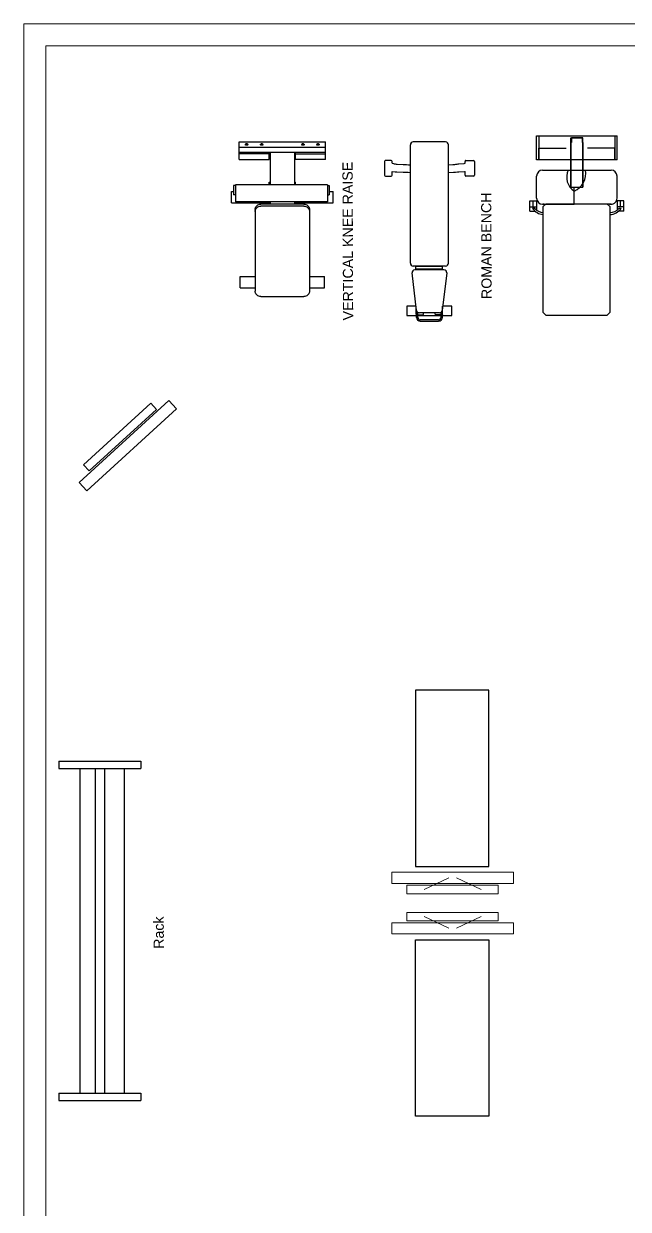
# Model space of a CAD drawing. Header units: millimetres. Extents: x 217.8 to 250.3, y 155.3 to 171.1.
# Drawn here: x 217.76 to 221.87, y 163.03 to 171.1 of the extents above; entities that cross this region are included whole.
import ezdxf

# ---------------------------------------------------------------- set-up
doc = ezdxf.new("R2010")
doc.units = ezdxf.units.MM
doc.layers.add('ARREDI_attrezzature', color=175, linetype='Continuous')
for name, color, linetype, lineweight in [('ATTREZZI', 175, 'Continuous', 0), ('MURATURA_sezioni', 5, 'Continuous', 18), ('TESTO', 253, 'Continuous', 25)]:
    doc.layers.add(name, color=color, linetype=linetype, lineweight=lineweight)
doc.styles.get("Standard").update_dxf_attribs({"font": 'ARIAL.TTF'})

msp = doc.modelspace()

# ---------------------------------------------------------------- linework, layer by layer
at = {"layer": 'ARREDI_attrezzature'}
for p, q in [((219.2251, 170.3001), (219.8127, 170.3001)), ((219.2251, 170.2283), (219.2251, 170.3001)), ((219.2251, 170.2631), (219.8127, 170.2631)), ((219.268, 170.2821), (219.2683, 170.2828)), ((219.268, 170.2813), (219.268, 170.2821)), ((219.268, 170.2817), (219.268, 170.2808)), ((219.2682, 170.2806), (219.268, 170.2813)), ((219.268, 170.2805), (219.268, 170.2813)), ((219.2682, 170.2798), (219.268, 170.2805)), ((219.2687, 170.2799), (219.2682, 170.2806)), ((219.2687, 170.2791), (219.2682, 170.2798)), ((219.2683, 170.2828), (219.2688, 170.2835)), ((219.2694, 170.2793), (219.2687, 170.2799)), ((219.2694, 170.2785), (219.2687, 170.2791)), ((219.2704, 170.2787), (219.2694, 170.2793)), ((219.2704, 170.2779), (219.2694, 170.2785)), ((219.2715, 170.2782), (219.2704, 170.2787)), ((219.2715, 170.2774), (219.2704, 170.2779)), ((219.2728, 170.2779), (219.2715, 170.2782)), ((219.2727, 170.277), (219.2715, 170.2774)), ((219.2717, 170.2852), (219.2718, 170.2857)), ((219.2718, 170.2848), (219.2717, 170.2852)), ((219.2718, 170.2857), (219.272, 170.286)), ((219.272, 170.2844), (219.2718, 170.2848)), ((219.272, 170.286), (219.2723, 170.2864)), ((219.2723, 170.2841), (219.272, 170.2844)), ((219.2723, 170.2864), (219.2731, 170.2869)), ((219.2728, 170.2837), (219.2723, 170.2841)), ((219.2741, 170.2768), (219.2727, 170.277)), ((219.2734, 170.2834), (219.2728, 170.2837)), ((219.2741, 170.2776), (219.2728, 170.2779)), ((219.2731, 170.2869), (219.274, 170.2873)), ((219.274, 170.2832), (219.2734, 170.2834)), ((219.274, 170.2873), (219.2752, 170.2875)), ((219.274, 170.2859), (219.2764, 170.2866)), ((219.274, 170.2846), (219.274, 170.2859)), ((219.2764, 170.2839), (219.274, 170.2846)), ((219.2748, 170.283), (219.274, 170.2832)), ((219.2756, 170.2775), (219.2741, 170.2776)), ((219.2755, 170.2767), (219.2741, 170.2768)), ((219.2756, 170.2829), (219.2748, 170.283)), ((219.2752, 170.2875), (219.2764, 170.2876)), ((219.277, 170.2766), (219.2755, 170.2767)), ((219.2764, 170.2829), (219.2756, 170.2829)), ((219.277, 170.2775), (219.2756, 170.2775)), ((219.2764, 170.2876), (219.2772, 170.2876)), ((219.2764, 170.2866), (219.2788, 170.2859)), ((219.2788, 170.2846), (219.2764, 170.2839)), ((219.2772, 170.2829), (219.2764, 170.2829)), ((219.2785, 170.2776), (219.277, 170.2775)), ((219.2784, 170.2768), (219.277, 170.2766)), ((219.2772, 170.2876), (219.278, 170.2874)), ((219.278, 170.283), (219.2772, 170.2829)), ((219.278, 170.2874), (219.2787, 170.2873)), ((219.2787, 170.2832), (219.278, 170.283)), ((219.2798, 170.277), (219.2784, 170.2768)), ((219.2799, 170.2778), (219.2785, 170.2776)), ((219.2787, 170.2873), (219.2794, 170.287)), ((219.2794, 170.2834), (219.2787, 170.2832)), ((219.2788, 170.2859), (219.2788, 170.2846)), ((219.2794, 170.287), (219.2799, 170.2868)), ((219.2799, 170.2837), (219.2794, 170.2834)), ((219.2811, 170.2774), (219.2798, 170.277)), ((219.2799, 170.2868), (219.2804, 170.2864)), ((219.2804, 170.2841), (219.2799, 170.2837)), ((219.2811, 170.2782), (219.2799, 170.2778)), ((219.2804, 170.2864), (219.2808, 170.286)), ((219.2808, 170.2844), (219.2804, 170.2841)), ((219.2808, 170.286), (219.281, 170.2857)), ((219.281, 170.2848), (219.2808, 170.2844)), ((219.281, 170.2857), (219.281, 170.2852)), ((219.281, 170.2852), (219.281, 170.2848)), ((219.2823, 170.2787), (219.2811, 170.2782)), ((219.2822, 170.2778), (219.2811, 170.2774)), ((219.2832, 170.2784), (219.2822, 170.2778)), ((219.2832, 170.2792), (219.2823, 170.2787)), ((219.284, 170.2799), (219.2832, 170.2792)), ((219.2839, 170.279), (219.2832, 170.2784)), ((219.2845, 170.2797), (219.2839, 170.279)), ((219.2845, 170.2806), (219.284, 170.2799)), ((219.2842, 170.2832), (219.2845, 170.2827)), ((219.2845, 170.2827), (219.2847, 170.282)), ((219.2847, 170.2813), (219.2845, 170.2806)), ((219.2847, 170.2804), (219.2845, 170.2797)), ((219.2847, 170.282), (219.2847, 170.2813)), ((219.2847, 170.2813), (219.2847, 170.2812)), ((219.2847, 170.2812), (219.2847, 170.2804)), ((219.2848, 170.2817), (219.2848, 170.2808)), ((219.3704, 170.2821), (219.3707, 170.2828)), ((219.3704, 170.2813), (219.3704, 170.2821)), ((219.3704, 170.2817), (219.3704, 170.2808)), ((219.3707, 170.2806), (219.3704, 170.2813)), ((219.3704, 170.2805), (219.3704, 170.2813)), ((219.3707, 170.2798), (219.3704, 170.2805)), ((219.3707, 170.2828), (219.3712, 170.2835)), ((219.3712, 170.2799), (219.3707, 170.2806)), ((219.3711, 170.2791), (219.3707, 170.2798)), ((219.3719, 170.2785), (219.3711, 170.2791)), ((219.3719, 170.2793), (219.3712, 170.2799)), ((219.3728, 170.2787), (219.3719, 170.2793)), ((219.3728, 170.2779), (219.3719, 170.2785)), ((219.3739, 170.2782), (219.3728, 170.2787)), ((219.3739, 170.2774), (219.3728, 170.2779)), ((219.3752, 170.2779), (219.3739, 170.2782)), ((219.3752, 170.277), (219.3739, 170.2774)), ((219.3741, 170.2852), (219.3742, 170.2857)), ((219.3742, 170.2848), (219.3741, 170.2852)), ((219.3742, 170.2857), (219.3744, 170.286)), ((219.3744, 170.2844), (219.3742, 170.2848)), ((219.3744, 170.286), (219.3747, 170.2864)), ((219.3747, 170.2841), (219.3744, 170.2844)), ((219.3747, 170.2864), (219.3755, 170.2869)), ((219.3752, 170.2837), (219.3747, 170.2841)), ((219.3758, 170.2834), (219.3752, 170.2837)), ((219.3766, 170.2776), (219.3752, 170.2779)), ((219.3765, 170.2768), (219.3752, 170.277)), ((219.3755, 170.2869), (219.3765, 170.2873)), ((219.3765, 170.2832), (219.3758, 170.2834)), ((219.3764, 170.2859), (219.3788, 170.2866)), ((219.3764, 170.2846), (219.3764, 170.2859)), ((219.3788, 170.2839), (219.3764, 170.2846)), ((219.3765, 170.2873), (219.3776, 170.2875)), ((219.3772, 170.283), (219.3765, 170.2832)), ((219.378, 170.2767), (219.3765, 170.2768)), ((219.378, 170.2775), (219.3766, 170.2776)), ((219.378, 170.2829), (219.3772, 170.283)), ((219.3776, 170.2875), (219.3788, 170.2876)), ((219.3788, 170.2829), (219.378, 170.2829)), ((219.3795, 170.2775), (219.378, 170.2775)), ((219.3794, 170.2766), (219.378, 170.2767)), ((219.3788, 170.2876), (219.3796, 170.2876)), ((219.3788, 170.2866), (219.3812, 170.2859)), ((219.3812, 170.2846), (219.3788, 170.2839)), ((219.3796, 170.2829), (219.3788, 170.2829)), ((219.3809, 170.2768), (219.3794, 170.2766)), ((219.3809, 170.2776), (219.3795, 170.2775)), ((219.3796, 170.2876), (219.3804, 170.2874)), ((219.3804, 170.283), (219.3796, 170.2829)), ((219.3804, 170.2874), (219.3811, 170.2873)), ((219.3811, 170.2832), (219.3804, 170.283)), ((219.3823, 170.2778), (219.3809, 170.2776)), ((219.3823, 170.277), (219.3809, 170.2768)), ((219.3811, 170.2873), (219.3818, 170.287)), ((219.3818, 170.2834), (219.3811, 170.2832)), ((219.3812, 170.2859), (219.3812, 170.2846)), ((219.3818, 170.287), (219.3824, 170.2868)), ((219.3824, 170.2837), (219.3818, 170.2834)), ((219.3836, 170.2782), (219.3823, 170.2778)), ((219.3835, 170.2774), (219.3823, 170.277)), ((219.3824, 170.2868), (219.3829, 170.2864)), ((219.3829, 170.2841), (219.3824, 170.2837)), ((219.3829, 170.2864), (219.3832, 170.286)), ((219.3832, 170.2844), (219.3829, 170.2841)), ((219.3832, 170.286), (219.3834, 170.2857)), ((219.3834, 170.2848), (219.3832, 170.2844)), ((219.3834, 170.2857), (219.3835, 170.2852)), ((219.3835, 170.2852), (219.3834, 170.2848)), ((219.3847, 170.2778), (219.3835, 170.2774)), ((219.3847, 170.2787), (219.3836, 170.2782)), ((219.3857, 170.2792), (219.3847, 170.2787)), ((219.3856, 170.2784), (219.3847, 170.2778)), ((219.3864, 170.279), (219.3856, 170.2784)), ((219.3864, 170.2799), (219.3857, 170.2792)), ((219.3869, 170.2806), (219.3864, 170.2799)), ((219.3869, 170.2797), (219.3864, 170.279)), ((219.3866, 170.2832), (219.3869, 170.2827)), ((219.3869, 170.2827), (219.3872, 170.282)), ((219.3872, 170.2813), (219.3869, 170.2806)), ((219.3872, 170.2804), (219.3869, 170.2797)), ((219.3872, 170.282), (219.3872, 170.2813)), ((219.3872, 170.2817), (219.3872, 170.2808)), ((219.3872, 170.2813), (219.3872, 170.2812)), ((219.3872, 170.2812), (219.3872, 170.2804)), ((219.6506, 170.2817), (219.6506, 170.2808)), ((219.6507, 170.2818), (219.6508, 170.2825)), ((219.6507, 170.281), (219.6507, 170.2818)), ((219.6507, 170.2805), (219.6507, 170.2813)), ((219.6511, 170.2803), (219.6507, 170.281)), ((219.6509, 170.2798), (219.6507, 170.2805)), ((219.6508, 170.2825), (219.6512, 170.2832)), ((219.6514, 170.2791), (219.6509, 170.2798)), ((219.6517, 170.2796), (219.6511, 170.2803)), ((219.6521, 170.2785), (219.6514, 170.2791)), ((219.6525, 170.279), (219.6517, 170.2796)), ((219.653, 170.2779), (219.6521, 170.2785)), ((219.6535, 170.2785), (219.6525, 170.279)), ((219.6542, 170.2774), (219.653, 170.2779)), ((219.6547, 170.2781), (219.6535, 170.2785)), ((219.6554, 170.277), (219.6542, 170.2774)), ((219.6544, 170.2857), (219.6547, 170.286)), ((219.6544, 170.2852), (219.6544, 170.2857)), ((219.6544, 170.2848), (219.6544, 170.2852)), ((219.6547, 170.2844), (219.6544, 170.2848)), ((219.6547, 170.286), (219.655, 170.2864)), ((219.655, 170.2841), (219.6547, 170.2844)), ((219.656, 170.2777), (219.6547, 170.2781)), ((219.655, 170.2864), (219.6555, 170.2868)), ((219.6555, 170.2837), (219.655, 170.2841)), ((219.6568, 170.2768), (219.6554, 170.277)), ((219.6555, 170.2868), (219.6564, 170.2872)), ((219.656, 170.2834), (219.6555, 170.2837)), ((219.6567, 170.2832), (219.656, 170.2834)), ((219.6574, 170.2775), (219.656, 170.2777)), ((219.6564, 170.2872), (219.6575, 170.2874)), ((219.6591, 170.2866), (219.6567, 170.2859)), ((219.6567, 170.2859), (219.6567, 170.2846)), ((219.6567, 170.2846), (219.6591, 170.2839)), ((219.6575, 170.283), (219.6567, 170.2832)), ((219.6582, 170.2767), (219.6568, 170.2768)), ((219.6589, 170.2775), (219.6574, 170.2775)), ((219.6575, 170.2874), (219.6586, 170.2876)), ((219.6582, 170.2829), (219.6575, 170.283)), ((219.6591, 170.2829), (219.6582, 170.2829)), ((219.6597, 170.2766), (219.6582, 170.2767)), ((219.6586, 170.2876), (219.6599, 170.2876)), ((219.6603, 170.2775), (219.6589, 170.2775)), ((219.6615, 170.2859), (219.6591, 170.2866)), ((219.6591, 170.2839), (219.6615, 170.2846)), ((219.6603, 170.283), (219.6591, 170.2829)), ((219.6611, 170.2768), (219.6597, 170.2766)), ((219.6599, 170.2876), (219.661, 170.2874)), ((219.6614, 170.2832), (219.6603, 170.283)), ((219.6618, 170.2777), (219.6603, 170.2775)), ((219.661, 170.2874), (219.6621, 170.287)), ((219.6625, 170.277), (219.6611, 170.2768)), ((219.6624, 170.2836), (219.6614, 170.2832)), ((219.6615, 170.2846), (219.6615, 170.2859)), ((219.6631, 170.278), (219.6618, 170.2777)), ((219.6621, 170.287), (219.6626, 170.2868)), ((219.6631, 170.2841), (219.6624, 170.2836)), ((219.6638, 170.2774), (219.6625, 170.277)), ((219.6626, 170.2868), (219.6631, 170.2864)), ((219.6631, 170.2864), (219.6634, 170.286)), ((219.6634, 170.2844), (219.6631, 170.2841)), ((219.6643, 170.2784), (219.6631, 170.278)), ((219.6634, 170.286), (219.6637, 170.2857)), ((219.6637, 170.2848), (219.6634, 170.2844)), ((219.6637, 170.2857), (219.6637, 170.2852)), ((219.6637, 170.2852), (219.6637, 170.2848)), ((219.6649, 170.2778), (219.6638, 170.2774)), ((219.6654, 170.2789), (219.6643, 170.2784)), ((219.6659, 170.2784), (219.6649, 170.2778)), ((219.6662, 170.2795), (219.6654, 170.2789)), ((219.6666, 170.279), (219.6659, 170.2784)), ((219.6669, 170.2801), (219.6662, 170.2795)), ((219.6666, 170.2835), (219.667, 170.283)), ((219.6671, 170.2797), (219.6666, 170.279)), ((219.6673, 170.2809), (219.6669, 170.2801)), ((219.667, 170.283), (219.6674, 170.2823)), ((219.6674, 170.2804), (219.6671, 170.2797)), ((219.6675, 170.2816), (219.6673, 170.2809)), ((219.6674, 170.2823), (219.6675, 170.2816)), ((219.6674, 170.2813), (219.6674, 170.2812)), ((219.6674, 170.2812), (219.6674, 170.2804)), ((219.6675, 170.2817), (219.6675, 170.2808)), ((219.7531, 170.2818), (219.7532, 170.2825)), ((219.7532, 170.281), (219.7531, 170.2818)), ((219.7531, 170.2817), (219.7531, 170.2808)), ((219.7531, 170.2805), (219.7531, 170.2813)), ((219.7533, 170.2798), (219.7531, 170.2805)), ((219.7532, 170.2825), (219.7537, 170.2832)), ((219.7535, 170.2803), (219.7532, 170.281)), ((219.7538, 170.2791), (219.7533, 170.2798)), ((219.7541, 170.2796), (219.7535, 170.2803)), ((219.7546, 170.2785), (219.7538, 170.2791)), ((219.7549, 170.279), (219.7541, 170.2796)), ((219.7555, 170.2779), (219.7546, 170.2785)), ((219.756, 170.2785), (219.7549, 170.279)), ((219.7566, 170.2774), (219.7555, 170.2779)), ((219.7571, 170.2781), (219.756, 170.2785)), ((219.7579, 170.277), (219.7566, 170.2774)), ((219.7568, 170.2852), (219.7569, 170.2857)), ((219.7569, 170.2848), (219.7568, 170.2852)), ((219.7569, 170.2857), (219.7571, 170.286)), ((219.7571, 170.2844), (219.7569, 170.2848)), ((219.7571, 170.286), (219.7574, 170.2864)), ((219.7574, 170.2841), (219.7571, 170.2844)), ((219.7584, 170.2777), (219.7571, 170.2781)), ((219.7574, 170.2864), (219.7579, 170.2868)), ((219.7579, 170.2837), (219.7574, 170.2841)), ((219.7579, 170.2868), (219.7588, 170.2872)), ((219.7585, 170.2834), (219.7579, 170.2837)), ((219.7592, 170.2768), (219.7579, 170.277)), ((219.7599, 170.2775), (219.7584, 170.2777)), ((219.7591, 170.2832), (219.7585, 170.2834)), ((219.7588, 170.2872), (219.7599, 170.2874)), ((219.7615, 170.2866), (219.7591, 170.2859)), ((219.7591, 170.2859), (219.7591, 170.2846)), ((219.7591, 170.2846), (219.7615, 170.2839)), ((219.7599, 170.283), (219.7591, 170.2832)), ((219.7607, 170.2767), (219.7592, 170.2768)), ((219.7599, 170.2874), (219.7611, 170.2876)), ((219.7607, 170.2829), (219.7599, 170.283)), ((219.7613, 170.2775), (219.7599, 170.2775)), ((219.7615, 170.2829), (219.7607, 170.2829)), ((219.7621, 170.2766), (219.7607, 170.2767)), ((219.7611, 170.2876), (219.7623, 170.2876)), ((219.7628, 170.2775), (219.7613, 170.2775)), ((219.7639, 170.2859), (219.7615, 170.2866)), ((219.7615, 170.2839), (219.7639, 170.2846)), ((219.7627, 170.283), (219.7615, 170.2829)), ((219.7636, 170.2768), (219.7621, 170.2766)), ((219.7623, 170.2876), (219.7635, 170.2874)), ((219.7638, 170.2832), (219.7627, 170.283)), ((219.7642, 170.2777), (219.7628, 170.2775)), ((219.7635, 170.2874), (219.7645, 170.287)), ((219.765, 170.277), (219.7636, 170.2768)), ((219.7648, 170.2836), (219.7638, 170.2832)), ((219.7639, 170.2846), (219.7639, 170.2859)), ((219.7655, 170.278), (219.7642, 170.2777)), ((219.7645, 170.287), (219.7651, 170.2868)), ((219.7655, 170.2841), (219.7648, 170.2836)), ((219.7662, 170.2774), (219.765, 170.277)), ((219.7651, 170.2868), (219.7655, 170.2864)), ((219.7655, 170.2864), (219.7659, 170.286)), ((219.7659, 170.2844), (219.7655, 170.2841)), ((219.7668, 170.2784), (219.7655, 170.278)), ((219.7659, 170.286), (219.7661, 170.2857)), ((219.7661, 170.2848), (219.7659, 170.2844)), ((219.7661, 170.2857), (219.7662, 170.2852)), ((219.7662, 170.2852), (219.7661, 170.2848)), ((219.7674, 170.2778), (219.7662, 170.2774)), ((219.7678, 170.2789), (219.7668, 170.2784)), ((219.7683, 170.2784), (219.7674, 170.2778)), ((219.7687, 170.2795), (219.7678, 170.2789)), ((219.7691, 170.279), (219.7683, 170.2784)), ((219.7693, 170.2801), (219.7687, 170.2795)), ((219.7691, 170.2835), (219.7694, 170.283)), ((219.7696, 170.2797), (219.7691, 170.279)), ((219.7697, 170.2809), (219.7693, 170.2801)), ((219.7694, 170.283), (219.7698, 170.2823)), ((219.7699, 170.2804), (219.7696, 170.2797)), ((219.7699, 170.2816), (219.7697, 170.2809)), ((219.7698, 170.2823), (219.7699, 170.2816)), ((219.7699, 170.2817), (219.7699, 170.2808)), ((219.7699, 170.2813), (219.7699, 170.2812)), ((219.7699, 170.2812), (219.7699, 170.2804)), ((219.8127, 170.2283), (219.8127, 170.3001)), ((220.3895, 169.4741), (220.3895, 170.2802)), ((220.6293, 170.2992), (220.4086, 170.2992)), ((220.6483, 169.4741), (220.6483, 170.2802)), ((221.2483, 170.3414), (221.7951, 170.3414)), ((221.2483, 170.1784), (221.2483, 170.3414)), ((221.2623, 170.3414), (221.2623, 170.1784)), ((221.4811, 170.3274), (221.5576, 170.3274)), ((221.4811, 170.2948), (221.4811, 170.3274)), ((221.4811, 170.2948), (221.4811, 169.9921)), ((221.4811, 169.9921), (221.4811, 170.2948)), ((221.5623, 170.3274), (221.4858, 170.3274)), ((221.4858, 170.3274), (221.4858, 170.2948)), ((221.5576, 170.3274), (221.5576, 170.2948)), ((221.5623, 170.2948), (221.5623, 170.3274)), ((221.5623, 169.9921), (221.5623, 170.2948)), ((221.5623, 170.2948), (221.5623, 169.9921)), ((221.7812, 170.3414), (221.7812, 170.1784)), ((221.7951, 170.1784), (221.7951, 170.3414)), ((219.8127, 170.2283), (219.2251, 170.2283)), ((219.2251, 170.18), (219.2251, 170.2283)), ((219.43, 170.2187), (219.2251, 170.2187)), ((219.43, 170.18), (219.43, 170.2283)), ((219.4364, 170.2283), (219.4364, 170.008)), ((219.6014, 170.2283), (219.6014, 170.008)), ((219.6078, 170.18), (219.6078, 170.2283)), ((219.6078, 170.2187), (219.8127, 170.2187)), ((219.8127, 170.18), (219.8127, 170.2283)), ((221.2623, 170.2576), (221.4485, 170.2576)), ((221.2623, 170.1784), (221.2623, 170.2576)), ((221.7812, 170.2576), (221.5949, 170.2576)), ((221.7812, 170.1784), (221.7812, 170.2576)), ((219.2251, 170.18), (219.43, 170.18)), ((219.8127, 170.18), (219.6078, 170.18)), ((220.2148, 170.1676), (220.2148, 170.0724)), ((220.26, 170.174), (220.2212, 170.174)), ((220.2663, 170.1545), (220.2663, 170.1676)), ((220.2663, 170.1545), (220.275, 170.1521)), ((220.275, 170.1521), (220.2805, 170.1509)), ((220.2805, 170.1509), (220.286, 170.1499)), ((220.286, 170.1499), (220.2934, 170.1488)), ((220.2934, 170.1488), (220.3006, 170.1478)), ((220.3006, 170.1478), (220.3399, 170.1469)), ((220.3399, 170.1469), (220.3507, 170.146)), ((220.3507, 170.146), (220.3625, 170.1452)), ((220.3625, 170.1452), (220.3775, 170.1447)), ((220.3775, 170.1447), (220.3895, 170.1445)), ((220.6483, 170.1445), (220.6792, 170.1454)), ((220.6792, 170.1454), (220.6833, 170.1462)), ((220.6833, 170.1462), (220.6925, 170.1471)), ((220.6925, 170.1471), (220.7, 170.1479)), ((220.7, 170.1479), (220.7079, 170.1489)), ((220.7079, 170.1489), (220.7137, 170.1499)), ((220.7137, 170.1499), (220.7195, 170.1509)), ((220.7195, 170.1509), (220.7524, 170.152)), ((220.7524, 170.152), (220.7565, 170.1531)), ((220.7565, 170.1531), (220.7602, 170.1542)), ((220.7602, 170.1542), (220.7613, 170.1545)), ((220.7613, 170.1545), (220.7613, 170.1676)), ((220.7677, 170.174), (220.8185, 170.174)), ((220.8248, 170.1676), (220.8248, 170.0724)), ((221.7951, 170.1784), (221.2483, 170.1784)), ((221.2892, 170.1085), (221.7542, 170.1085)), ((219.43, 170.008), (219.43, 170.0259)), ((219.43, 170.0259), (219.4364, 170.0259)), ((219.6014, 170.0259), (219.6078, 170.0259)), ((219.6078, 170.008), (219.6078, 170.0259)), ((220.2212, 170.066), (220.26, 170.066)), ((220.2663, 170.0724), (220.2663, 170.0985)), ((220.2663, 170.0985), (220.286, 170.0962)), ((220.286, 170.0962), (220.2977, 170.0952)), ((220.2977, 170.0952), (220.3417, 170.0942)), ((220.3417, 170.0942), (220.3564, 170.0935)), ((220.3564, 170.0935), (220.3749, 170.0929)), ((220.3749, 170.0929), (220.3895, 170.0927)), ((220.6483, 170.0927), (220.6836, 170.0939)), ((220.6836, 170.0939), (220.6967, 170.0947)), ((220.6967, 170.0947), (220.7094, 170.0958)), ((220.7094, 170.0958), (220.7202, 170.0968)), ((220.7202, 170.0968), (220.7581, 170.0981)), ((220.7581, 170.0981), (220.7613, 170.0985)), ((220.7613, 170.0724), (220.7613, 170.0985)), ((220.8185, 170.066), (220.7677, 170.066)), ((221.2483, 169.9166), (221.2483, 170.0676)), ((221.7951, 169.9166), (221.7951, 170.0676)), ((219.1739, 169.8852), (219.1739, 169.9621)), ((219.1739, 169.9621), (219.1867, 169.9621)), ((219.1995, 170.003), (219.1867, 170.003)), ((219.1867, 170.003), (219.1867, 169.939)), ((219.1995, 170.008), (219.1995, 169.8923)), ((219.8255, 170.008), (219.1995, 170.008)), ((219.8255, 170.008), (219.8255, 169.8923)), ((219.8255, 170.003), (219.8383, 170.003)), ((219.8383, 170.003), (219.8383, 169.939)), ((219.8383, 169.9621), (219.8639, 169.9621)), ((219.8639, 169.8852), (219.8639, 169.9621)), ((221.4811, 169.9921), (221.5623, 169.9921)), ((221.5044, 169.8757), (221.5044, 169.9921)), ((221.5044, 169.8757), (221.5044, 169.9921)), ((219.1739, 169.8852), (219.4364, 169.8852)), ((219.1995, 169.939), (219.1867, 169.939)), ((219.8255, 169.8923), (219.1995, 169.8923)), ((219.3391, 169.8572), (219.343, 169.8625)), ((219.343, 169.8625), (219.3477, 169.8671)), ((219.3477, 169.8671), (219.3532, 169.8708)), ((219.3532, 169.8708), (219.3593, 169.8736)), ((219.3532, 169.8578), (219.3593, 169.8606)), ((219.3593, 169.8736), (219.3657, 169.8752)), ((219.3593, 169.8606), (219.3657, 169.8623)), ((219.3657, 169.8752), (219.3724, 169.8758)), ((219.3657, 169.8623), (219.3724, 169.8628)), ((219.6655, 169.8758), (219.3724, 169.8758)), ((219.6655, 169.8628), (219.3724, 169.8628)), ((219.4364, 169.8923), (219.4364, 169.8758)), ((219.6014, 169.8923), (219.6014, 169.8758)), ((219.6014, 169.8852), (219.8639, 169.8852)), ((219.6655, 169.8758), (219.6721, 169.8752)), ((219.6655, 169.8628), (219.6721, 169.8623)), ((219.6721, 169.8752), (219.6786, 169.8736)), ((219.6721, 169.8623), (219.6786, 169.8606)), ((219.6786, 169.8736), (219.6847, 169.8708)), ((219.6786, 169.8606), (219.6847, 169.8578)), ((219.6847, 169.8708), (219.6901, 169.8671)), ((219.6901, 169.8671), (219.6949, 169.8625)), ((219.6949, 169.8625), (219.6987, 169.8572)), ((219.8255, 169.939), (219.8383, 169.939)), ((221.2017, 169.899), (221.2523, 169.899)), ((221.2017, 169.8291), (221.2017, 169.899)), ((221.225, 169.8571), (221.225, 169.899)), ((221.2483, 169.899), (221.2483, 169.8349)), ((221.2892, 169.8757), (221.5044, 169.8757)), ((221.2995, 169.8757), (221.2902, 169.8757)), ((221.2926, 169.8592), (221.3122, 169.8789)), ((221.2926, 169.1385), (221.2926, 169.8592)), ((221.3122, 169.8789), (221.7256, 169.8789)), ((221.7542, 169.8757), (221.5044, 169.8757)), ((221.7256, 169.8789), (221.7453, 169.8592)), ((221.7439, 169.8757), (221.7532, 169.8757)), ((221.7453, 169.8592), (221.7453, 169.1385)), ((221.8417, 169.899), (221.7911, 169.899)), ((221.7951, 169.899), (221.7951, 169.8349)), ((221.8184, 169.8571), (221.8184, 169.899)), ((221.8417, 169.8291), (221.8417, 169.899)), ((219.334, 169.8387), (219.3346, 169.8451)), ((219.334, 169.8387), (219.334, 169.2842)), ((219.334, 169.8257), (219.3346, 169.8322)), ((219.3346, 169.8451), (219.3363, 169.8514)), ((219.3346, 169.8322), (219.3363, 169.8384)), ((219.3363, 169.8514), (219.3391, 169.8572)), ((219.3363, 169.8384), (219.3391, 169.8443)), ((219.3391, 169.8443), (219.343, 169.8496)), ((219.343, 169.8496), (219.3477, 169.8541)), ((219.3477, 169.8541), (219.3532, 169.8578)), ((219.6847, 169.8578), (219.6901, 169.8541)), ((219.6901, 169.8541), (219.6949, 169.8496)), ((219.6949, 169.8496), (219.6987, 169.8443)), ((219.6987, 169.8572), (219.7016, 169.8514)), ((219.6987, 169.8443), (219.7016, 169.8384)), ((219.7016, 169.8514), (219.7033, 169.8451)), ((219.7016, 169.8384), (219.7033, 169.8322)), ((219.7033, 169.8451), (219.7039, 169.8387)), ((219.7033, 169.8322), (219.7039, 169.8257)), ((219.7039, 169.8387), (219.7039, 169.2842)), ((221.2017, 169.8571), (221.2483, 169.8571)), ((221.2017, 169.8291), (221.2366, 169.8291)), ((221.2343, 169.8477), (221.2203, 169.8477)), ((221.8417, 169.8571), (221.7951, 169.8571)), ((221.8417, 169.8291), (221.8069, 169.8291)), ((221.8231, 169.8477), (221.8091, 169.8477)), ((219.2315, 169.3064), (219.2315, 169.3832)), ((219.2315, 169.3832), (219.334, 169.3832)), ((219.7039, 169.3832), (219.8063, 169.3832)), ((219.8063, 169.3064), (219.8063, 169.3832)), ((220.4321, 169.1531), (220.4009, 169.4082)), ((220.6293, 169.455), (220.4086, 169.455)), ((220.6181, 169.4296), (220.4198, 169.4296)), ((220.6093, 169.4523), (220.4279, 169.4523)), ((220.4279, 169.4329), (220.4279, 169.4523)), ((220.6093, 169.4329), (220.4279, 169.4329)), ((220.637, 169.4082), (220.6057, 169.1531)), ((220.6093, 169.4329), (220.6093, 169.4523)), ((219.2315, 169.3064), (219.334, 169.3064)), ((219.7039, 169.3064), (219.8063, 169.3064)), ((219.3346, 169.2777), (219.334, 169.2842)), ((219.3363, 169.2715), (219.3346, 169.2777)), ((219.3391, 169.2656), (219.3363, 169.2715)), ((219.343, 169.2603), (219.3391, 169.2656)), ((219.3477, 169.2558), (219.343, 169.2603)), ((219.3532, 169.2521), (219.3477, 169.2558)), ((219.3593, 169.2493), (219.3532, 169.2521)), ((219.3657, 169.2476), (219.3593, 169.2493)), ((219.3724, 169.2471), (219.3657, 169.2476)), ((219.3724, 169.2471), (219.6655, 169.2471)), ((219.6721, 169.2476), (219.6655, 169.2471)), ((219.6786, 169.2493), (219.6721, 169.2476)), ((219.6847, 169.2521), (219.6786, 169.2493)), ((219.6901, 169.2558), (219.6847, 169.2521)), ((219.6949, 169.2603), (219.6901, 169.2558)), ((219.6987, 169.2656), (219.6949, 169.2603)), ((219.7016, 169.2715), (219.6987, 169.2656)), ((219.7033, 169.2777), (219.7016, 169.2715)), ((219.7039, 169.2842), (219.7033, 169.2777)), ((220.3665, 169.1808), (220.3665, 169.1173)), ((220.4285, 169.1808), (220.3665, 169.1808)), ((220.4285, 169.1275), (220.4285, 169.1828)), ((220.4308, 169.1046), (220.4308, 169.1638)), ((220.4395, 169.1061), (220.4395, 169.1403)), ((220.5868, 169.1364), (220.451, 169.1364)), ((220.4793, 169.1275), (220.4793, 169.1364)), ((220.5585, 169.1275), (220.5585, 169.1364)), ((220.5986, 169.1061), (220.5986, 169.1404)), ((220.6073, 169.1046), (220.6073, 169.1658)), ((220.6093, 169.1275), (220.6093, 169.1828)), ((220.6713, 169.1808), (220.6093, 169.1808)), ((220.6713, 169.1173), (220.6713, 169.1808)), ((221.3122, 169.1189), (221.2926, 169.1385)), ((221.7453, 169.1385), (221.7256, 169.1189)), ((220.3665, 169.1173), (220.4308, 169.1173)), ((220.4395, 169.1237), (220.4755, 169.1237)), ((220.4395, 169.1173), (220.5986, 169.1173)), ((220.4562, 169.0792), (220.5819, 169.0792)), ((220.5808, 169.0883), (220.4573, 169.0883)), ((220.5986, 169.1237), (220.5623, 169.1237)), ((220.6073, 169.1173), (220.6713, 169.1173)), ((221.7256, 169.1189), (221.3122, 169.1189)), ((218.7476, 168.5389), (218.1369, 167.9806)), ((218.6239, 168.5209), (218.1659, 168.1022)), ((218.6625, 168.4787), (218.6239, 168.5209)), ((218.7991, 168.4825), (218.7476, 168.5389)), ((218.1884, 167.9243), (218.7991, 168.4825)), ((218.2045, 168.06), (218.6625, 168.4787)), ((218.1659, 168.1022), (218.2045, 168.06)), ((218.1369, 167.9806), (218.1884, 167.9243)), ((220.9242, 166.5691), (220.4242, 166.5691)), ((220.4242, 166.5691), (220.4242, 165.3691)), ((220.9242, 165.3691), (220.9242, 166.5691)), ((217.9984, 166.0849), (218.5572, 166.0849)), ((217.9984, 166.0849), (217.9984, 166.0341)), ((218.5572, 166.0849), (218.5572, 166.0341)), ((217.9984, 166.0341), (218.5572, 166.0341)), ((218.1427, 166.0341), (218.1427, 163.8257)), ((218.246, 166.0341), (218.246, 163.8257)), ((218.3095, 166.0341), (218.3095, 163.8257)), ((218.4426, 166.0341), (218.4426, 163.8257)), ((220.4242, 165.3691), (220.9242, 165.3691)), ((220.4242, 163.6691), (220.4242, 164.8691)), ((220.4242, 164.8691), (220.9242, 164.8691)), ((220.9242, 164.8691), (220.9242, 163.6691)), ((217.9984, 163.8257), (217.9984, 163.7749)), ((217.9984, 163.8257), (218.5572, 163.8257)), ((218.5572, 163.8257), (218.5572, 163.7749)), ((217.9984, 163.7749), (218.5572, 163.7749)), ((220.9242, 163.6691), (220.4242, 163.6691))]:
    msp.add_line(p, q, dxfattribs=at)
for centre, radius, start, end in [((219.2764, 170.2785), 0.0091, 34.40998, 148.17716), ((219.3788, 170.2785), 0.0091, 34.40998, 148.17716), ((219.659, 170.2785), 0.0091, 31.82283, 145.59001), ((219.7615, 170.2785), 0.0091, 31.82283, 145.59001), ((220.4086, 170.2802), 0.019, 90, 180.00001), ((220.6293, 170.2802), 0.019, 0, 90), ((220.2212, 170.1676), 0.00635, 90, 180.00001), ((220.26, 170.1676), 0.00635, 0, 90), ((220.7677, 170.1676), 0.00635, 90, 180.00001), ((220.8185, 170.1676), 0.00635, 0, 90), ((221.2892, 170.0676), 0.041, 90, 180), ((221.5688, 170.0611), 0.1164, 155.95285, 236.42557), ((221.4477, 170.0867), 0.135, 294.82691, 9.32767), ((221.7542, 170.0676), 0.041, 0.00001, 90.00001), ((220.2212, 170.0724), 0.00635, 180.00001, 270.00001), ((220.26, 170.0724), 0.00635, 270.00001, 0.00001), ((220.7677, 170.0724), 0.00635, 180.00001, 270.00001), ((220.8185, 170.0724), 0.00635, 270.00001, 0.00001), ((221.2892, 169.9166), 0.041, 180, 270), ((221.7542, 169.9166), 0.041, 270, 0.00001), ((221.2985, 169.8994), 0.0937, 213.49256, 266.38565), ((221.2951, 169.8998), 0.08, 220.60129, 268.20396), ((221.745, 169.8994), 0.0937, 270.20102, 326.50743), ((221.7484, 169.8998), 0.08, 267.80201, 319.3987), ((220.4086, 169.4741), 0.019, 180.00001, 270.00001), ((220.6293, 169.4741), 0.019, 270.00001, 0.00001), ((220.4198, 169.4106), 0.019, 90, 186.98107), ((220.6181, 169.4106), 0.019, 353.01895, 90.00001), ((220.451, 169.1554), 0.019, 186.98107, 270.00001), ((220.5868, 169.1554), 0.019, 270.00001, 353.01895), ((220.4323, 169.1275), 0.00379, 180.00001, 247.13174), ((220.4562, 169.1046), 0.0254, 180.00001, 270.00001), ((220.4573, 169.1061), 0.0178, 180.00001, 270.00001), ((220.4755, 169.1275), 0.00379, 270.00001, 0.00001), ((220.5623, 169.1275), 0.00379, 180.00001, 270.00001), ((220.5808, 169.1061), 0.0178, 270.00001, 0.00001), ((220.5819, 169.1046), 0.0254, 270.00001, 0.00001), ((220.6056, 169.1275), 0.00379, 296.84356, 0.00001)]:
    msp.add_arc(centre, radius, start, end, dxfattribs=at)
at = {"layer": 'ATTREZZI'}
for p, q in [((220.6507, 165.2904), (220.4825, 165.2109)), ((220.7026, 165.2904), (220.8708, 165.2109)), ((220.6507, 164.9478), (220.4825, 165.0273)), ((220.7026, 164.9478), (220.8708, 165.0273))]:
    msp.add_line(p, q, dxfattribs=at)
for points in [[(220.2629, 165.2531), (221.0904, 165.2531), (221.0904, 165.3294), (220.2629, 165.3294)], [(220.3664, 165.1829), (220.987, 165.1829), (220.987, 165.2402), (220.3664, 165.2402)], [(220.3664, 165.0553), (220.987, 165.0553), (220.987, 164.998), (220.3664, 164.998)], [(220.2629, 164.9851), (221.0904, 164.9851), (221.0904, 164.9088), (220.2629, 164.9088)]]:
    msp.add_lwpolyline(points, close=True, dxfattribs=at)
at = {"layer": 'MURATURA_sezioni'}
for p, q in [((217.7604, 171.1043), (229.9715, 171.1043)), ((217.7604, 155.9543), (217.7604, 171.1043)), ((217.9104, 156.1043), (217.9104, 170.9543)), ((217.9104, 170.9543), (228.1919, 170.9543))]:
    msp.add_line(p, q, dxfattribs=at)

# ---------------------------------------------------------------- texts
at = {"layer": 'TESTO'}
for s, height, p in [('VERTICAL KNEE RAISE', 0.069214, (220.001, 169.0851)), ('ROMAN BENCH', 0.069214, (220.9424, 169.2304)), ('Rack ', 0.06921, (218.7133, 164.808))]:
    msp.add_text(s, height=height, rotation=90.21953, dxfattribs=at).set_placement(p)

doc.saveas('drawing.dxf')
